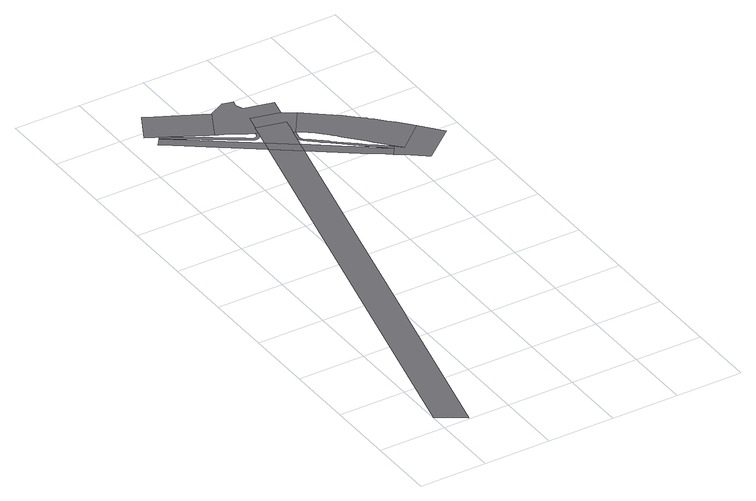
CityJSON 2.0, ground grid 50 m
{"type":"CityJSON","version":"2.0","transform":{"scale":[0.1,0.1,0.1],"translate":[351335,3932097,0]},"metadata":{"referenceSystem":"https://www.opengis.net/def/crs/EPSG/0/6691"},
"CityObjects":{
"road1":{"type":"Road","attributes":{"function":"2","RoadStructureAttribute.sectionType":"7"},"geometry":[{"type":"MultiSurface","lod":"1","boundaries":[[[0,1,0,2,3,4,5,6,7,8,9,10]]]}]},
"road2":{"type":"Road","attributes":{"RoadStructureAttribute.sectionType":"1"},"geometry":[{"type":"MultiSurface","lod":"1","boundaries":[[[11,12,13,14,15,16,17,18,19,1,0]]]}]},
"road3":{"type":"Road","attributes":{"function":"3","RoadStructureAttribute.sectionType":"1"},"geometry":[{"type":"MultiSurface","lod":"1","boundaries":[[[20,21,22,23,24,25,26,27,28,29,30,31]]]}]},
"road4":{"type":"Road","geometry":[{"type":"MultiSurface","lod":"1","boundaries":[[[32,33,34,35,36,37,38,39,40,41,42,43,44,45,46,47,48,49,50,51,52,53,54,55,56,57,58,59,60,61,62,63,64,65,66,67,68,69,70,71,72,73,74,75,76,77]]]}]},
"road5":{"type":"Road","geometry":[{"type":"MultiSurface","lod":"1","boundaries":[[[10,78,11,0]]]}]},
"road6":{"type":"Road","attributes":{"function":"3"},"geometry":[{"type":"MultiSurface","lod":"1","boundaries":[[[79,80,81,82,83,84,85,75,74,86,87,11,78,88,89,90]]]}]},
"road7":{"type":"Road","geometry":[{"type":"MultiSurface","lod":"1","boundaries":[[[91,92,93,27,26,94,95,96,97,98,99,77,76,84,100,101,102,103,104,105,106,107,108,109]]]}]},
"road8":{"type":"Road","geometry":[{"type":"MultiSurface","lod":"1","boundaries":[[[110,106,105,111,84,83,112,113,114,115,116,117,118,119,120]]]}]},
"road9":{"type":"Road","attributes":{"function":"2","RoadStructureAttribute.sectionType":"7"},"geometry":[{"type":"MultiSurface","lod":"1","boundaries":[[[121,122,123,124,125,126,127,128,129,78,10]]]}]},
"road10":{"type":"Road","attributes":{"RoadStructureAttribute.sectionType":"1"},"geometry":[{"type":"MultiSurface","lod":"1","boundaries":[[[118,130,131,132,133,134,135,136,137,138,139,125,140,141,142,143,144,145,146,147,148,149,150,151,152,153,154,155,156,119]]]}]},
"road11":{"type":"Road","attributes":{"RoadStructureAttribute.sectionType":"1"},"geometry":[{"type":"MultiSurface","lod":"1","boundaries":[[[157,158,159,160,161,162,163,164,165,166,167,168,169,170,171,172,173,174,175,176,177,178,179,180,181,182,183,184,185,186,187,188,120,119]]]}]},
"road12":{"type":"Road","geometry":[{"type":"MultiSurface","lod":"1","boundaries":[[[189,190,191,175,174,192,174,193,194,195,140,125,124,196,197,198]]]}]}
},
"vertices":[
[779,3399,0],[778,3400,0],[527,2339,0],[303,1395,0],[5,144,0],[198,9,0],[495,1261,0],[497,1267,0],[718,2198,0],[951,3181,0],[969,3257,0],
[798,3478,0],[789,3484,0],[727,3530,0],[381,3784,0],[236,3891,0],[193,3833,0],[213,3818,0],[449,3644,0],[717,3446,0],
[296,3880,0],[354,3848,0],[389,3828,0],[406,3819,0],[458,3791,0],[540,3747,0],[568,3732,0],[684,3950,0],[449,4073,0],[296,4152,0],[272,4165,0],[159,3953,0],
[801,3579,0],[797,3571,0],[793,3567,0],[790,3565,0],[782,3561,0],[773,3559,0],[758,3565,0],[721,3591,0],[686,3614,0],[643,3643,0],[619,3660,0],[551,3705,0],[539,3713,0],[498,3740,0],[487,3747,0],[436,3781,0],[434,3783,0],[407,3801,0],[341,3845,0],[309,3866,0],[293,3877,0],[243,3904,0],[237,3892,0],[302,3846,0],[314,3838,0],[390,3787,0],[471,3732,0],[541,3686,0],[604,3644,0],[610,3640,0],[629,3627,0],[677,3595,0],[684,3590,0],[713,3571,0],[730,3559,0],[757,3541,0],[767,3539,0],[778,3538,0],[794,3542,0],[803,3550,0],[804,3550,0],[813,3559,0],[820,3572,0],[825,3594,0],[826,3599,0],[807,3604,0],
[988,3337,0],
[1023,3484,0],[1041,3556,0],[1044,3570,0],[1044,3572,0],[1053,3610,0],[841,3660,0],[827,3599,0],[808,3519,0],[801,3492,0],[992,3353,0],[1020,3469,0],[1022,3478,0],
[874,3952,0],[883,3996,0],[806,4017,0],[578,3727,0],[596,3717,0],[620,3705,0],[628,3700,0],[740,3639,0],[766,3625,0],[848,3689,0],[849,3695,0],[867,3771,0],[869,3779,0],[870,3779,0],[868,3771,0],[1080,3721,0],[1082,3728,0],[1110,3847,0],[896,3898,0],
[1154,3671,0],[848,3688,0],[1054,3609,0],[1054,3608,0],[1045,3572,0],[1045,3569,0],[1041,3554,0],[1024,3483,0],[1023,3478,0],[1039,3474,0],[1169,3660,0],
[1269,3033,0],[1318,2998,0],[1404,2937,0],[1444,2908,0],[1485,2965,0],[1351,3062,0],[1355,3067,0],[1206,3177,0],[1044,3296,0],
[1021,3469,0],[1005,3403,0],[1006,3395,0],[1012,3379,0],[1030,3360,0],[1049,3342,0],[1075,3320,0],[1106,3292,0],[1116,3284,0],[1136,3267,0],[1499,2982,0],[1478,3000,0],[1417,3053,0],[1358,3103,0],[1315,3141,0],[1239,3206,0],[1176,3260,0],[1167,3268,0],[1138,3293,0],[1101,3324,0],[1098,3327,0],[1077,3345,0],[1057,3362,0],[1034,3384,0],[1026,3398,0],[1023,3410,0],[1026,3420,0],
[1065,3457,0],[1067,3456,0],[1109,3424,0],[1145,3393,0],[1181,3359,0],[1189,3352,0],[1228,3309,0],[1238,3298,0],[1253,3280,0],[1265,3264,0],[1337,3183,0],[1382,3130,0],[1411,3097,0],[1458,3043,0],[1492,3003,0],[1522,2969,0],[1529,2961,0],[1550,2937,0],[1755,3112,0],[1716,3158,0],[1661,3219,0],[1618,3266,0],[1560,3326,0],[1530,3356,0],[1526,3360,0],[1520,3366,0],[1464,3419,0],[1404,3474,0],[1357,3515,0],[1319,3547,0],[1240,3609,0],[1202,3637,0],
[1887,2955,0],[1887,2956,0],[1840,3012,0],[1550,2936,0],[1530,2955,0],[1515,2968,0],[1510,2973,0],[1495,2872,0],[1618,2776,0],[1645,2755,0]
]}
